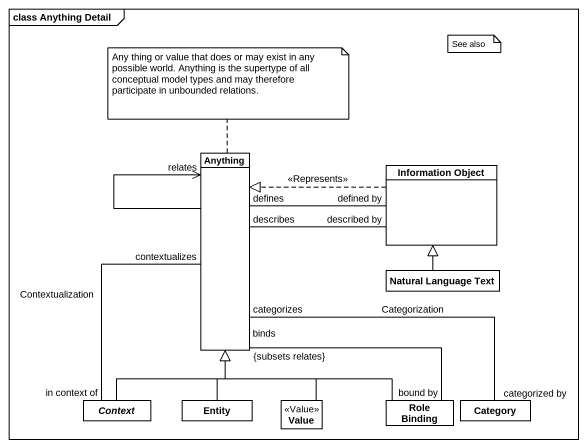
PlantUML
@startuml
mainframe class Anything Detail
hide circle
hide empty members
class Anything
class "Information Object" as Information_Object
class "Natural Language Text" as Natural_Language_Text
abstract class Context
class "Entity" as Entity_
class Value <<Value>>
class "Role Binding" as Role_Binding
class Category
Anything --> "relates" Anything
Anything "defines" -right- "defined by" Information_Object
Information_Object .left.|> Anything : <<Represents>>
Information_Object "described by" -left- "describes" Anything
Natural_Language_Text -up-|> Information_Object
Context "in context of" -up- "contextualizes" Anything : Contextualization
Context -up-|> Anything
Entity_ -up-|> Anything
Value -up-|> Anything
Role_Binding "bound by" -up- "binds\n{subsets relates}" Anything
Role_Binding -up-|> Anything
Category "categorized by" -left- "categorizes" Anything : Categorization
note top of Anything : Any thing or value that does or may exist in any possible world. Anything is the supertype of all conceptual model types and may therefore participate in unbounded relations.
note as N2
  See also
end note
@enduml
